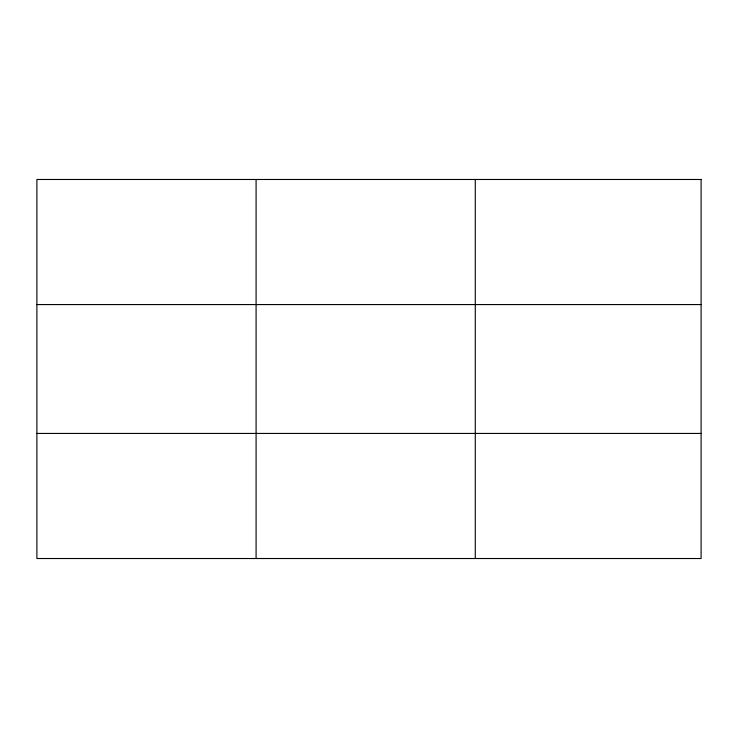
<?xml version="1.0" encoding="UTF-8"?>
<svg xmlns="http://www.w3.org/2000/svg" width="738" height="738" viewBox="0 0 738 738"><rect width="100%" height="100%" fill="white"/><g stroke="black" fill="none" stroke-linecap="round" stroke-linejoin="round"><path stroke-width="1.11" d="M256.086 179.482L256.086 558.518M475.272 179.482L475.272 558.518M36.9 304.563L701.1 304.563M36.9 433.437L701.1 433.437M701.1 179.482L701.1 558.518L36.9 558.518L36.9 179.482L701.1 179.482"/></g></svg>
